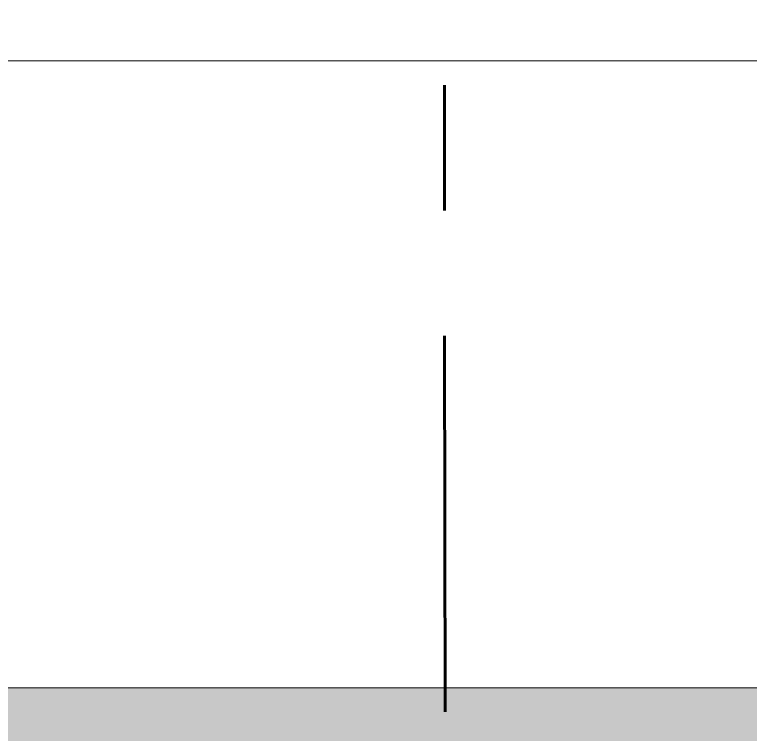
# Model space of a CAD drawing. Header units: inches. Extents: x -4169 to -1846, y 9706 to 12377.
# Drawn here: x -3832.031 to -3831.297, y 10351.293 to 10352.011 of the extents above; entities that cross this region are included whole.
import ezdxf

# ---------------------------------------------------------------- set-up
doc = ezdxf.new("R2010")
doc.units = ezdxf.units.IN
doc.header["$MEASUREMENT"] = 0
doc.linetypes.add('Aligning Line 1_8_', pattern=[0.25, 0.125, -0.125])
doc.linetypes.add('Double Dash 3_8_', pattern=[1, 0.375, -0.125, 0.125, -0.125, 0.125, -0.125])
for name, color, linetype, lineweight in [('0-1', 7, 'Continuous', 5), ('0-3', 147, 'Aligning Line 1_8_', 9), ('A-WALL', 113, 'Continuous', 18), ('A-WALL-PATT-4', 111, 'Continuous', 9), ('C-PROP-LINE-1', 50, 'Double Dash 3_8_', 60)]:
    doc.layers.add(name, color=color, linetype=linetype, lineweight=lineweight)
pattern_1 = [(0, (0, 0), (20.48, 5.12), [0.845, -14.515, 0.845, -14.515, -81.92]), (0, (0, 0), (20.48, 5.12), [-30.72, 0.845, -29.875, 0.845, -14.515, -35.84]), (0, (0, 0), (20.48, 5.12), [-76.8, 0.845, -9.395, 0.845, -24.755]), (120, (7.68, 2.56), (-14.67405, 15.1762003), [0.845, -14.515, 0.845, -14.515, -81.92]), (120, (7.68, 2.56), (-14.67405, 15.1762003), [-30.72, 0.845, -29.875, 0.845, -14.515, -35.84]), (120, (7.68, 2.56), (-14.67405, 15.1762003), [-76.8, 0.845, -9.395, 0.845, -24.755]), (240, (10.24, 12.8), (-5.80595, -20.2962003), [0.845, -14.515, 0.845, -14.515, -81.92]), (240, (10.24, 12.8), (-5.80595, -20.2962003), [-30.72, 0.845, -29.875, 0.845, -14.515, -35.84]), (240, (10.24, 12.8), (-5.80595, -20.2962003), [-76.8, 0.845, -9.395, 0.845, -24.755])]

# ---------------------------------------------------------------- blocks, each defined once
blk = doc.blocks.new('Family - ___-1878392-ENLARGED RCP - 3RD FLOOR PLAN')
at = {"layer": 'C-PROP-LINE-1'}
blk.add_line((-3833.41046, 12088.68951), (-3830.99429, 9768.08086), dxfattribs=at)
blk = doc.blocks.new('CTR - 1st Phase - Shell_rvt-1-ENLARGED RCP - 3RD FLOOR PLAN')
at = {"layer": '0-3'}
blk.add_blockref('Family - ___-1878392-ENLARGED RCP - 3RD FLOOR PLAN', (0, 0), dxfattribs=at)

msp = doc.modelspace()

# ---------------------------------------------------------------- hatches: boundary and pattern name
at = {"layer": 'A-WALL-PATT-4'}
h = msp.add_hatch(dxfattribs=at)
h.set_pattern_fill('FP_1', color=256, style=0, pattern_type=2)
h.set_pattern_definition(pattern_1)
h.paths.add_polyline_path([(-3850.87487, 10351.9644), (-3813.10752, 10351.9644), (-3813.10752, 10352.5894), (-3852.47374, 10352.5894), (-3852.47374, 10351.9644), (-3851.84874, 10351.9644)], flags=0)
h.paths.add_polyline_path([(-3505.29874, 10351.9644), (-3505.29874, 10352.5894), (-3741.10752, 10352.5894), (-3741.10752, 10351.9644), (-3506.39143, 10351.9644)], flags=0)
h = msp.add_hatch(dxfattribs=at)
h.set_pattern_fill('FP_1', color=256, style=0, pattern_type=2)
h.set_pattern_definition(pattern_1)
h.paths.add_polyline_path([(-3504.67374, 10351.3394), (-3504.67374, 10351.9644), (-3741.10752, 10351.9644), (-3741.10752, 10351.5894), (-3813.10752, 10351.5894), (-3813.10752, 10351.9644), (-3852.47374, 10351.9644), (-3852.47374, 10351.3394), (-3506.39143, 10351.3394)], flags=0)
h = msp.add_hatch(dxfattribs=at)
h.set_pattern_fill('FP_4', color=256, style=0, pattern_type=2)
h.set_pattern_definition([(161.57, (0.32, 0.32), (-2.560496185, -0.000537386), [0, -18.214, 2.022, 0]), (18.43, (-0.32, 0.32), (-2.560496185, 0.000537386), [0, -18.214, 2.022, 0]), (108.43, (0.32, 0.32), (1.27922091, -6.400876726), [6.07, -14.166]), (71.57, (-0.32, 0.32), (1.27922091, 6.400876726), [6.07, -14.166])])
h.paths.add_polyline_path([(-3852.47374, 10345.8394), (-3501.92374, 10345.8394), (-3501.92374, 10351.3394), (-3852.47374, 10351.3394), (-3852.47374, 10349.67108)], flags=0)

# ---------------------------------------------------------------- linework, layer by layer
at = {"layer": 'A-WALL'}
for p, q in [((-3852.47374, 10351.9644), (-3813.10752, 10351.9644)), ((-3852.47374, 10351.3394), (-3504.67374, 10351.3394))]:
    msp.add_line(p, q, dxfattribs=at)

# ---------------------------------------------------------------- block references
at = {"layer": '0-1'}
msp.add_blockref('CTR - 1st Phase - Shell_rvt-1-ENLARGED RCP - 3RD FLOOR PLAN', (0, 0), dxfattribs=at)

doc.saveas('drawing.dxf')
